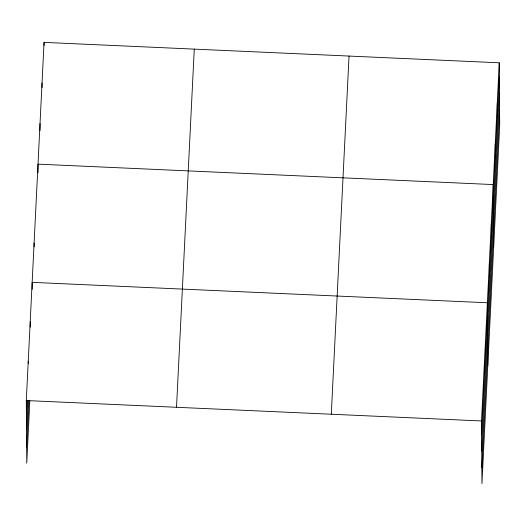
<?xml version="1.0" encoding="UTF-8"?>
<svg xmlns="http://www.w3.org/2000/svg" width="526" height="526" viewBox="0 0 526 526"><rect width="100%" height="100%" fill="white"/><g stroke="black" fill="none" stroke-linecap="round" stroke-linejoin="round"><path stroke-width="0.79" d="M29.831 400.819L26.741 463.202L26.3 400.549L44.052 42.382L499.259 62.798L499.7 125.451L481.947 483.618L481.507 420.964L499.259 62.798M26.399 414.534L27.089 400.582M26.51 430.597L28.016 400.227M26.622 447.139L28.943 400.358M176.519 407.288L194.272 49.122M331.288 414.232L349.047 56.058M481.606 434.949L499.358 76.783M481.717 451.012L499.47 92.839M481.836 467.555L499.588 109.388M26.3 400.549L481.507 420.964M497.248 103.392L497.346 117.37M495.236 143.986L495.334 157.964M493.664 247.227L493.224 184.573L38.017 164.158L38.076 172.706M491.271 223.971L491.369 237.956M489.318 263.375L489.417 277.353M487.806 365.419L487.365 302.772L32.158 282.357L32.211 289.346M485.413 342.17L485.511 356.155M483.46 381.567L483.558 395.552M44.052 42.382L44.079 45.492M42.041 82.977L42.073 87.638M40.029 123.564L40.081 130.56M34.111 242.959L34.137 246.839M30.206 321.754L30.245 327.192M28.253 361.152L28.272 363.486"/></g></svg>
